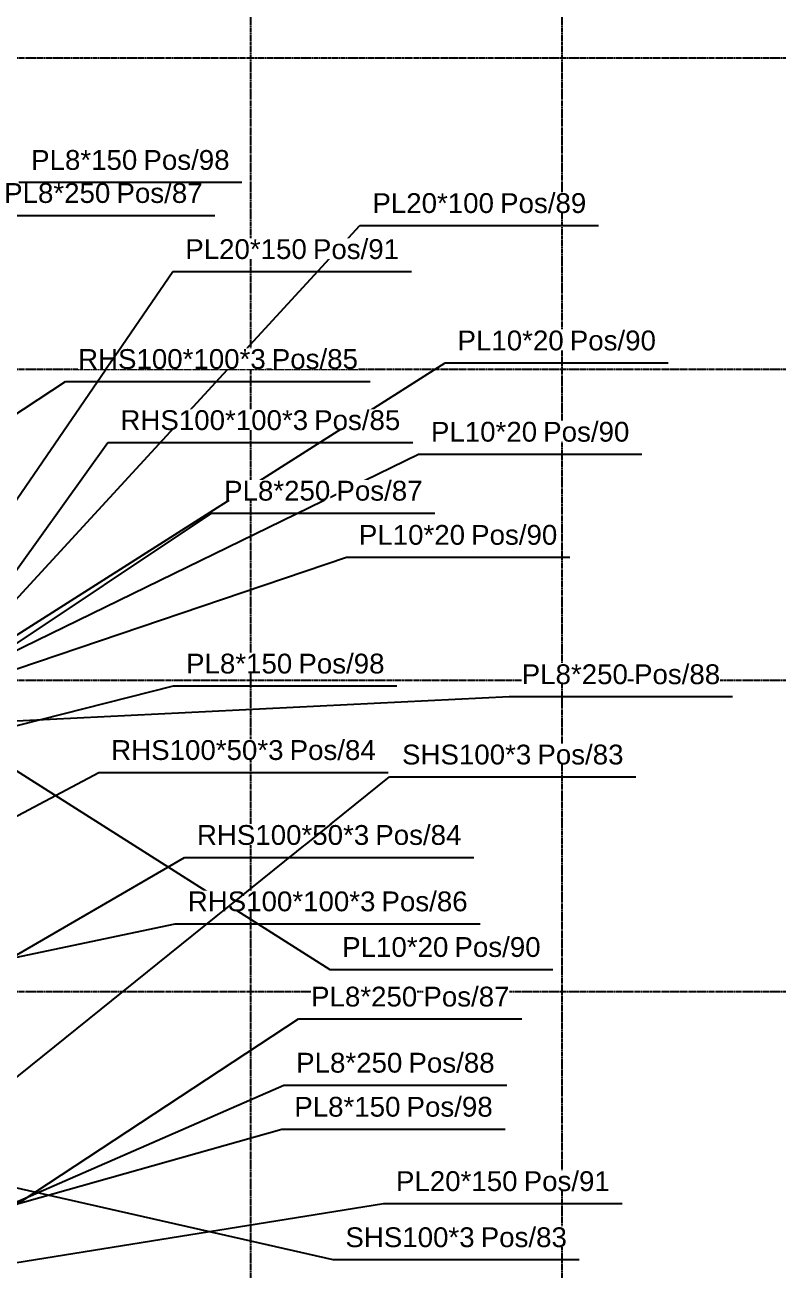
# Model space of a CAD drawing. Header units: millimetres. Extents: x -57554 to 16546, y 2142 to 98430.
# Drawn here: x 9520 to 11336, y 34676 to 37677 of the extents above; entities that cross this region are included whole.
import ezdxf

# ---------------------------------------------------------------- set-up
doc = ezdxf.new("R2010")
doc.units = ezdxf.units.MM
doc.linetypes.add('DXK_LINE_DOT3', pattern=[5.9187, 2.979, -0.9799, 0.9799, -0.9799])
doc.layers.add('S-Z2-A_TEXTUAL_ANNOTATION', color=7, linetype='Continuous')
doc.styles.add('Arial', font='ARIAL.TTF', dxfattribs={"height": 0.2})

msp = doc.modelspace()

# ---------------------------------------------------------------- linework, layer by layer
at = {"color": 1, "linetype": 'DXK_LINE_DOT3'}
for p, q in [((10065.2, 28847.3), (10065.2, 41847.3)), ((10815.2, 28847.3), (10815.2, 41847.3)), ((-6934.8, 37597.3), (15065.2, 37597.3)), ((-6934.8, 36847.3), (15065.2, 36847.3)), ((-6934.8, 36097.3), (15065.2, 36097.3)), ((-6934.8, 35347.3), (15065.2, 35347.3))]:
    msp.add_line(p, q, dxfattribs=at)
at = {"layer": 'S-Z2-A_TEXTUAL_ANNOTATION'}
for p, q in [((9440.4, 37217.9), (9978.6, 37217.9)), ((9315.6, 36092.7), (10328, 37193.6)), ((10328, 37193.6), (10903.2, 37193.6)), ((9876.9, 37082.7), (10452.1, 37082.7)), ((9348.9, 36110.4), (10533.2, 36862.5)), ((10533.2, 36862.5), (11071.3, 36862.5)), ((8594.9, 36146.8), (9618.5, 36817.8)), ((9618.5, 36817.8), (10352.9, 36817.8)), ((9344.9, 36146.8), (9720.6, 36670.5)), ((9720.6, 36670.5), (10455.1, 36670.5)), ((9321.3, 36082.8), (10469.1, 36642.5)), ((10469.1, 36642.5), (11007.2, 36642.5)), ((9367, 36097), (9970.6, 36500.4)), ((9970.6, 36500.4), (10508.7, 36500.4)), ((9293.7, 36055.2), (10295.4, 36394)), ((10295.4, 36394), (10833.5, 36394)), ((9878.9, 36083.7), (10417.1, 36083.7)), ((9202.7, 35984.8), (10687.9, 36058)), ((10687.9, 36058), (11226, 36058)), ((9266.2, 36027.6), (10255.2, 35400.6)), ((8745.4, 35371.8), (9698.4, 35875.3)), ((9698.4, 35875.3), (10395.8, 35875.3)), ((10399.4, 35864.5), (10993.1, 35864.5)), ((8745.4, 34996.8), (9905, 35670.6)), ((9905, 35670.6), (10602.4, 35670.6)), ((9344.9, 35396.8), (9882.9, 35510.6)), ((9882.9, 35510.6), (10617.4, 35510.6)), ((10255.2, 35400.6), (10793.3, 35400.6)), ((9367, 34747), (10180.2, 35281.1)), ((10180.2, 35281.1), (10718.3, 35281.1)), ((9202.7, 34709.7), (10144.3, 35121.7)), ((10144.3, 35121.7), (10682.4, 35121.7)), ((9259, 34767), (10139.7, 35015.6)), ((10139.7, 35015.6), (10677.8, 35015.6)), ((9265.6, 34927.6), (10262.9, 34701.1)), ((10384.8, 34836.3), (10960, 34836.3)), ((10262.9, 34701.1), (10856.5, 34701.1))]:
    msp.add_line(p, q, dxfattribs=at)

# ---------------------------------------------------------------- wipeouts: each hides what was drawn before it
for points in [[(9791.1, 37327.6), (9791.1, 37377.6), (9535.4, 37377.6), (9535.4, 37327.6)], [(9726.1, 37247.9), (9726.1, 37297.9), (9470.4, 37297.9), (9470.4, 37247.9)], [(10650.8, 37223.6), (10650.8, 37273.6), (10358, 37273.6), (10358, 37223.6)], [(10740.6, 35894.5), (10740.6, 35944.5), (10429.4, 35944.5), (10429.4, 35894.5)], [(10540.8, 35430.6), (10540.8, 35480.6), (10285.2, 35480.6), (10285.2, 35430.6)], [(10707.6, 34866.3), (10707.6, 34916.3), (10414.8, 34916.3), (10414.8, 34866.3)], [(10604.1, 34731.1), (10604.1, 34781.1), (10292.9, 34781.1), (10292.9, 34731.1)]]:
    msp.add_wipeout(points).dxf.layer = 'S-Z2-A_TEXTUAL_ANNOTATION'

# ---------------------------------------------------------------- next in the draw order: linework, layer by layer
msp.add_line((9257.7, 34654.7), (10384.8, 34836.3), dxfattribs=at)

# ---------------------------------------------------------------- next in the draw order: texts
at = {"layer": 'S-Z2-A_TEXTUAL_ANNOTATION', "style": 'Arial'}
for s, p in [('PL8*150', (9535.4, 37327.6)), ('PL8*250', (9470.4, 37247.9)), ('PL20*100', (10358, 37223.6)), ('SHS100*3', (10429.4, 35894.5)), ('PL10*20', (10285.2, 35430.6)), ('PL20*150', (10414.8, 34866.3)), ('SHS100*3', (10292.9, 34731.1))]:
    msp.add_text(s, height=47.75, dxfattribs=at).set_placement(p)

# ---------------------------------------------------------------- next in the draw order: wipeouts: each hides what was drawn before it
for points in [[(10013.5, 37327.6), (10013.5, 37377.6), (9806.1, 37377.6), (9806.1, 37327.6)], [(9948.6, 37247.9), (9948.6, 37297.9), (9741.1, 37297.9), (9741.1, 37247.9)], [(10873.2, 37223.6), (10873.2, 37273.6), (10665.8, 37273.6), (10665.8, 37223.6)], [(10199.6, 37112.7), (10199.6, 37162.7), (9906.9, 37162.7), (9906.9, 37112.7)], [(10818.8, 36892.5), (10818.8, 36942.5), (10563.2, 36942.5), (10563.2, 36892.5)], [(10100.5, 36847.8), (10100.5, 36897.8), (9648.5, 36897.8), (9648.5, 36847.8)], [(10202.6, 36700.5), (10202.6, 36750.5), (9750.6, 36750.5), (9750.6, 36700.5)], [(10754.7, 36672.5), (10754.7, 36722.5), (10499.1, 36722.5), (10499.1, 36672.5)], [(10256.3, 36530.4), (10256.3, 36580.4), (10000.6, 36580.4), (10000.6, 36530.4)], [(10581, 36424), (10581, 36474), (10325.4, 36474), (10325.4, 36424)], [(10164.6, 36113.7), (10164.6, 36163.7), (9908.9, 36163.7), (9908.9, 36113.7)], [(10973.6, 36088), (10973.6, 36138), (10717.9, 36138), (10717.9, 36088)], [(10143.4, 35905.3), (10143.4, 35955.3), (9728.4, 35955.3), (9728.4, 35905.3)], [(10963.1, 35894.5), (10963.1, 35944.5), (10755.6, 35944.5), (10755.6, 35894.5)], [(10349.9, 35700.6), (10349.9, 35750.6), (9935, 35750.6), (9935, 35700.6)], [(10364.9, 35540.6), (10364.9, 35590.6), (9912.9, 35590.6), (9912.9, 35540.6)], [(10763.3, 35430.6), (10763.3, 35480.6), (10555.8, 35480.6), (10555.8, 35430.6)], [(10465.9, 35311.1), (10465.9, 35361.1), (10210.2, 35361.1), (10210.2, 35311.1)], [(10429.9, 35151.7), (10429.9, 35201.7), (10174.3, 35201.7), (10174.3, 35151.7)], [(10930, 34866.3), (10930, 34916.3), (10722.6, 34916.3), (10722.6, 34866.3)], [(10826.5, 34731.1), (10826.5, 34781.1), (10619.1, 34781.1), (10619.1, 34731.1)]]:
    msp.add_wipeout(points).dxf.layer = 'S-Z2-A_TEXTUAL_ANNOTATION'

# ---------------------------------------------------------------- next in the draw order: linework, layer by layer
at = {"layer": 'S-Z2-A_TEXTUAL_ANNOTATION'}
for p, q in [((9505.4, 37297.6), (10043.5, 37297.6)), ((9227.6, 36134.8), (9876.9, 37082.7)), ((9259, 35927.6), (9878.9, 36083.7))]:
    msp.add_line(p, q, dxfattribs=at)

# ---------------------------------------------------------------- next in the draw order: texts
at = {"layer": 'S-Z2-A_TEXTUAL_ANNOTATION', "style": 'Arial'}
for s, height, p in [('Pos/98', 47.75, (9806.1, 37327.6)), ('Pos/87', 47.75, (9741.1, 37247.9)), ('Pos/89', 47.75, (10665.8, 37223.6)), ('PL20*150', 47.75, (9906.9, 37112.7)), ('PL10*20', 47.75, (10563.2, 36892.5)), ('RHS100*100*3', 47.754, (9648.5, 36847.8)), ('RHS100*100*3', 47.754, (9750.6, 36700.5)), ('PL10*20', 47.75, (10499.1, 36672.5)), ('PL8*250', 47.75, (10000.6, 36530.4)), ('PL10*20', 47.75, (10325.4, 36424)), ('PL8*150', 47.75, (9908.9, 36113.7)), ('PL8*250', 47.75, (10717.9, 36088)), ('RHS100*50*3', 47.754, (9728.4, 35905.3)), ('Pos/83', 47.75, (10755.6, 35894.5)), ('RHS100*50*3', 47.754, (9935, 35700.6)), ('RHS100*100*3', 47.754, (9912.9, 35540.6)), ('Pos/90', 47.75, (10555.8, 35430.6)), ('PL8*250', 47.75, (10210.2, 35311.1)), ('PL8*250', 47.75, (10174.3, 35151.7)), ('Pos/91', 47.75, (10722.6, 34866.3)), ('Pos/83', 47.75, (10619.1, 34731.1))]:
    msp.add_text(s, height=height, dxfattribs=at).set_placement(p)

# ---------------------------------------------------------------- next in the draw order: wipeouts: each hides what was drawn before it
for points in [[(10422.1, 37112.7), (10422.1, 37162.7), (10214.6, 37162.7), (10214.6, 37112.7)], [(11041.3, 36892.5), (11041.3, 36942.5), (10833.8, 36942.5), (10833.8, 36892.5)], [(10322.9, 36847.8), (10322.9, 36897.8), (10115.5, 36897.8), (10115.5, 36847.8)], [(10425.1, 36700.5), (10425.1, 36750.5), (10217.6, 36750.5), (10217.6, 36700.5)], [(10977.2, 36672.5), (10977.2, 36722.5), (10769.7, 36722.5), (10769.7, 36672.5)], [(10478.7, 36530.4), (10478.7, 36580.4), (10271.3, 36580.4), (10271.3, 36530.4)], [(10803.5, 36424), (10803.5, 36474), (10596, 36474), (10596, 36424)], [(10387.1, 36113.7), (10387.1, 36163.7), (10179.6, 36163.7), (10179.6, 36113.7)], [(11196, 36088), (11196, 36138), (10988.6, 36138), (10988.6, 36088)], [(10365.8, 35905.3), (10365.8, 35955.3), (10158.4, 35955.3), (10158.4, 35905.3)], [(10572.4, 35700.6), (10572.4, 35750.6), (10364.9, 35750.6), (10364.9, 35700.6)], [(10587.4, 35540.6), (10587.4, 35590.6), (10379.9, 35590.6), (10379.9, 35540.6)], [(10688.3, 35311.1), (10688.3, 35361.1), (10480.9, 35361.1), (10480.9, 35311.1)], [(10652.4, 35151.7), (10652.4, 35201.7), (10444.9, 35201.7), (10444.9, 35151.7)]]:
    msp.add_wipeout(points).dxf.layer = 'S-Z2-A_TEXTUAL_ANNOTATION'

# ---------------------------------------------------------------- next in the draw order: linework, layer by layer
at = {"layer": 'S-Z2-A_TEXTUAL_ANNOTATION'}
msp.add_line((9265.6, 34952.3), (10399.4, 35864.5), dxfattribs=at)

# ---------------------------------------------------------------- next in the draw order: texts
at = {"layer": 'S-Z2-A_TEXTUAL_ANNOTATION', "style": 'Arial'}
for s, p in [('Pos/91', (10214.6, 37112.7)), ('Pos/90', (10833.8, 36892.5)), ('Pos/85', (10115.5, 36847.8)), ('Pos/85', (10217.6, 36700.5)), ('Pos/90', (10769.7, 36672.5)), ('Pos/87', (10271.3, 36530.4)), ('Pos/90', (10596, 36424)), ('Pos/98', (10179.6, 36113.7)), ('Pos/88', (10988.6, 36088)), ('Pos/84', (10158.4, 35905.3)), ('Pos/84', (10364.9, 35700.6)), ('Pos/86', (10379.9, 35540.6)), ('Pos/87', (10480.9, 35311.1)), ('Pos/88', (10444.9, 35151.7))]:
    msp.add_text(s, height=47.75, dxfattribs=at).set_placement(p)

# ---------------------------------------------------------------- next in the draw order: wipeouts: each hides what was drawn before it
msp.add_wipeout([(10425.3, 35045.6), (10425.3, 35095.6), (10169.7, 35095.6), (10169.7, 35045.6)]).dxf.layer = 'S-Z2-A_TEXTUAL_ANNOTATION'

# ---------------------------------------------------------------- next in the draw order: texts
msp.add_text('PL8*150', height=47.75, dxfattribs=at).set_placement((10169.7, 35045.6))

# ---------------------------------------------------------------- next in the draw order: wipeouts: each hides what was drawn before it
msp.add_wipeout([(10647.8, 35045.6), (10647.8, 35095.6), (10440.3, 35095.6), (10440.3, 35045.6)]).dxf.layer = 'S-Z2-A_TEXTUAL_ANNOTATION'

# ---------------------------------------------------------------- next in the draw order: texts
msp.add_text('Pos/98', height=47.75, dxfattribs=at).set_placement((10440.3, 35045.6))

doc.saveas('drawing.dxf')
